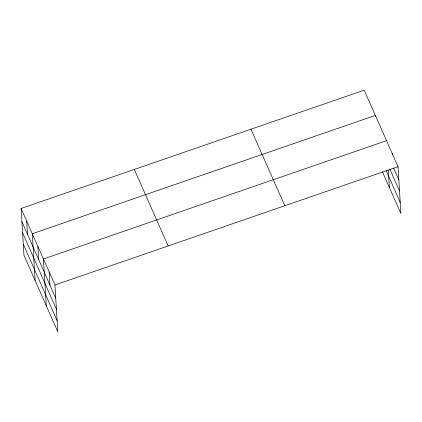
<?xml version="1.0" encoding="UTF-8"?>
<svg xmlns="http://www.w3.org/2000/svg" width="422" height="422" viewBox="0 0 422 422"><rect width="100%" height="100%" fill="white"/><g stroke="black" fill="none" stroke-linecap="round" stroke-linejoin="round"><path stroke-width="0.63" d="M21.1 208.468L54.95 284.992L57.809 331.824L23.964 255.299L21.1 208.468L364.191 90.176L398.036 166.701L400.9 213.532L382.48 171.881M386.526 140.684L43.44 258.976L46.304 305.808M54.95 284.992L398.036 166.701M393.615 168.093L398.843 179.92M389.844 169.132L399.523 191.008M386.056 170.409L400.22 202.439M250.969 129.211L284.818 205.736M134.317 169.433L168.167 245.957M21.907 221.687L55.757 298.212M22.588 232.78L56.432 309.305M23.284 244.206L57.134 320.731M392.281 153.692L392.36 154.948M388.324 170.071L389.39 187.51M375.438 116.688L375.358 115.428L32.267 233.725L35.131 280.551M49.195 271.984L50.002 285.203M37.853 246.348L38.66 259.567M26.686 221.096L27.493 234.315"/></g></svg>
